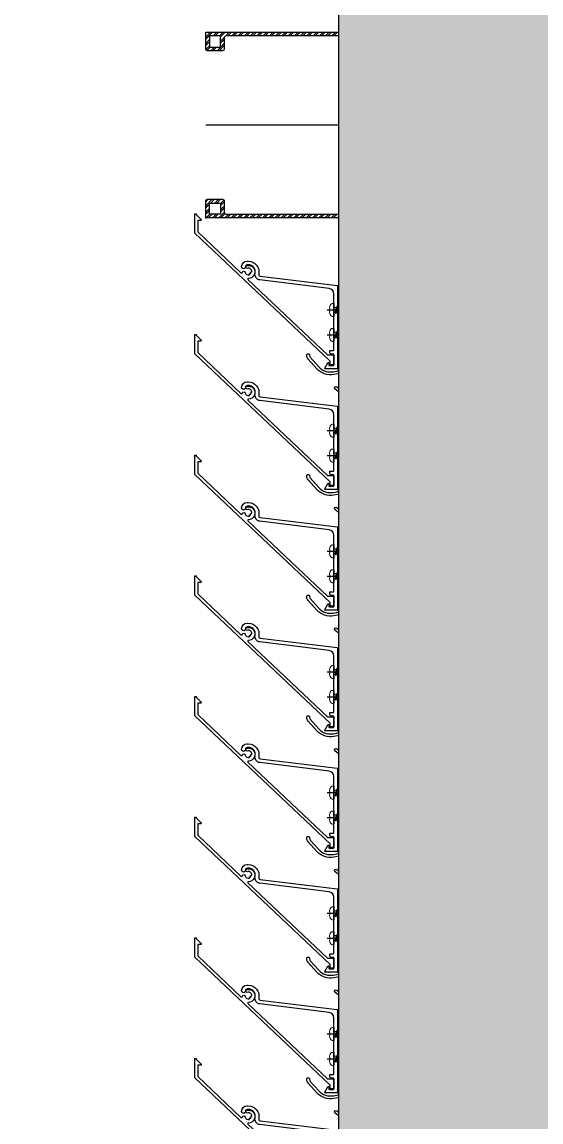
# Model space of a CAD drawing. Header units: millimetres. Extents: x 652937 to 1670132, y 1473552 to 2851037.
# Drawn here: x 708240 to 708520, y 1492962 to 1493554 of the extents above; entities that cross this region are included whole.
import ezdxf

# ---------------------------------------------------------------- set-up
doc = ezdxf.new("R2010")
doc.units = ezdxf.units.MM
doc.linetypes.add('CENTER', pattern=[50.8, 31.75, -6.35, 6.35, -6.35])
doc.linetypes.add('HIDDEN', pattern=[0.375, 0.25, -0.125])
for name, color, linetype, plot in [('000 - STRUCTURE_STEEL_ACCESORIES_DEF_SUB', 250, 'Continuous', False), ('010 - ASPG_EXTR_DEF_SUB', 250, 'Continuous', False), ('010 - ASPG_FRAMING_DEF_SUB', 250, 'Continuous', False)]:
    doc.layers.add(name, color=color, linetype=linetype, plot=plot)
for name, color, linetype in [('000 - STRUCTURE_STEEL_ACCESORIES_SUB_COLOR_3', 251, 'Continuous'), ('010 - ASPG_ACCESSORIES_HATCH_', 251, 'Continuous'), ('010 - ASPG_ACCESSORIES_MAIN_COLOR_1', 1, 'Continuous'), ('010 - ASPG_ACCESSORIES_SUB_COLOR_1', 1, 'Continuous'), ('010 - ASPG_EXTR_MAIN_COLOR_2', 2, 'Continuous'), ('010 - ASPG_FASTERN_HIDDEN_', 251, 'Continuous'), ('010 - ASPG_FASTERN_MAIN_COLOR_1', 1, 'Continuous'), ('010 - ASPG_FASTERN_SUB_COLOR_2', 251, 'Continuous'), ('010 - ASPG_FLASHING_HATCH_', 251, 'Continuous'), ('010 - ASPG_FLASHING_MAIN_COLOR_4', 4, 'Continuous'), ('010 - ASPG_FLASING_WIPEOUT_', 250, 'Continuous'), ('010 - ASPG_FRAMING_CUT_COLOR_4', 4, 'Continuous'), ('010 - ASPG_FRAMING_HATCH_', 251, 'Continuous'), ('010 - ASPG_FRAMING_MAIN_COLOR_2', 2, 'Continuous'), ('010 - ASPG_FRAMING_SUB_COLOR_2', 1, 'Continuous'), ('010 - ASPG_FRAMING_WIPEOUT_', 250, 'Continuous'), ('BOLT & SCREW', 251, 'Continuous'), ('Center Line', 1, 'CENTER'), ('tube-stopper', 2, 'Continuous')]:
    doc.layers.add(name, color=color, linetype=linetype)
for name, color, linetype, lineweight in [('12-GRID', 1, 'CENTER', 13), ('A-230-M_FLOOR', 2, 'Continuous', 25), ('SCREW', 8, 'Continuous', 5)]:
    doc.layers.add(name, color=color, linetype=linetype, lineweight=lineweight)

# ---------------------------------------------------------------- blocks, each defined once
blk = doc.blocks.new('opening')
at = {"layer": 'A-230-M_FLOOR', "color": 15, "linetype": 'HIDDEN', "ltscale": 30}
blk.add_lwpolyline([(6.95978, 13.73489), (23.21289, 1.69726)], dxfattribs=at)
blk = doc.blocks.new('W-1-PP18-ST_ENT3_REV02_20260413-050421_PP18_ENT3_MAIN_PLAN')
at = {"color": 4, "xscale": 1000, "yscale": 1000, "zscale": 1000, "rotation": 90.00830806532032}
blk.add_blockref('opening', (9903.25, -22408.6), dxfattribs=at)
blk = doc.blocks.new('*U9351')
at = {"layer": '12-GRID', "color": 8, "linetype": 'CENTER'}
for p, q in [((0, -6.2), (0, 2.2)), ((-4.2, -2), (4.2, -2))]:
    blk.add_line(p, q, dxfattribs=at)
at = {"layer": 'BOLT & SCREW'}
for p, q in [((-0.55, -1.77), (-1.77, -1.56)), ((-0.55, -2.23), (-1.77, -2.44)), ((-0.46, -1.77), (-0.88, -1.56)), ((-0.46, -2.23), (-0.88, -2.44)), ((-0.23, -1.45), (-0.44, -0.23)), ((-0.23, -1.54), (-0.44, -1.12)), ((-0.23, -2.46), (-0.44, -2.88)), ((-0.23, -2.55), (-0.44, -3.77)), ((0.23, -1.45), (0.44, -0.23)), ((0.23, -1.54), (0.44, -1.12)), ((0.44, -2.88), (0.23, -2.46)), ((0.23, -2.55), (0.44, -3.77)), ((0.46, -1.77), (0.88, -1.56)), ((0.46, -2.23), (0.88, -2.44)), ((0.55, -1.77), (1.77, -1.56)), ((0.55, -2.23), (1.77, -2.44))]:
    blk.add_line(p, q, dxfattribs=at)
for points in [[(-1.77, -1.56), (-0.88, -1.56, 0.414214), (-0.44, -1.12), (-0.44, -0.23), (0.44, -0.23), (0.44, -1.12, 0.414214), (0.88, -1.56), (1.77, -1.56), (1.77, -2.44), (0.88, -2.44, 0.414214), (0.44, -2.88), (0.44, -3.77), (-0.44, -3.77), (-0.44, -2.88, 0.414214), (-0.88, -2.44), (-1.77, -2.44)], [(0.23, -2.46, -0.414214), (0.46, -2.23), (0.55, -2.23), (0.55, -1.77), (0.46, -1.77, -0.414214), (0.23, -1.54), (0.23, -1.45), (-0.23, -1.45), (-0.23, -1.54, -0.414214), (-0.46, -1.77), (-0.55, -1.77), (-0.55, -2.23), (-0.46, -2.23, -0.414214), (-0.23, -2.46), (-0.23, -2.55), (0.23, -2.55)]]:
    blk.add_lwpolyline(points, format="xyb", close=True, dxfattribs=at)
blk.add_circle((0, -2), 3.5, dxfattribs=at)
blk = doc.blocks.new('000_ASPG_TYP_FILES_20260218-010703_FRAME_EXTR_')
at = {"layer": '010 - ASPG_FRAMING_HATCH_'}
h = blk.add_hatch(dxfattribs=at)
h.set_pattern_fill('ANSI32', color=256, scale=0.1, angle=180)
edge = h.paths.add_edge_path()
edge.add_line((2, 16), (2, 2))
edge.add_line((2, 2), (39.7, 2))
edge.add_arc((39.7, 1.7), 0.3, 0, 90, ccw=False)
edge.add_line((40, 1.7), (40, 0.3))
edge.add_arc((39.7, 0.3), 0.3, -90, 0, ccw=False)
edge.add_line((39.7, 0), (0.3, 0))
edge.add_arc((0.3, 0.3), 0.3, 180, 270, ccw=False)
edge.add_line((0, 0.3), (0, 17.7))
edge.add_arc((0.3, 17.7), 0.3, 90, 180, ccw=False)
edge.add_line((0.3, 18), (22.56, 18))
edge.add_arc((22.56, 18.5), 0.5, 270, 380.20955)
edge.add_arc((26.17, 19.83), 3.35, 182.06379, 200.20955, ccw=False)
edge.add_arc((23.58, 19.74), 0.76, 2.06379, 182.06379, ccw=False)
edge.add_arc((26.17, 19.83), 1.83, 182.06379, 447.93621)
edge.add_arc((26.26, 22.42), 0.76, 87.93621, 267.93621, ccw=False)
edge.add_arc((26.17, 19.83), 3.35, 69.79045, 87.93621, ccw=False)
edge.add_arc((27.5, 23.44), 0.5, 249.79045, 360)
edge.add_line((28, 23.44), (28, 26.68))
edge.add_line((28, 26.68), (28.5, 27.18))
edge.add_line((28.5, 27.18), (28, 27.68))
edge.add_line((28, 27.68), (28, 38.62))
edge.add_line((28, 38.62), (28.5, 39.12))
edge.add_line((28.5, 39.12), (28, 39.62))
edge.add_line((28, 39.62), (28, 42.86))
edge.add_arc((27.5, 42.86), 0.5, 0, 110.20955)
edge.add_arc((26.17, 46.47), 3.35, 272.06379, 290.20955, ccw=False)
edge.add_arc((26.26, 43.88), 0.76, 92.06379, 272.06379, ccw=False)
edge.add_arc((26.17, 46.47), 1.83, 272.06379, 537.93621)
edge.add_arc((23.58, 46.56), 0.76, 177.93621, 357.93621, ccw=False)
edge.add_arc((26.17, 46.47), 3.35, 159.79045, 177.93621, ccw=False)
edge.add_arc((22.56, 47.8), 0.5, 339.79045, 450)
edge.add_line((22.56, 48.3), (0.3, 48.3))
edge.add_arc((0.3, 48.6), 0.3, 180, 270, ccw=False)
edge.add_line((0, 48.6), (0, 60))
edge.add_arc((0.3, 60), 0.3, 90, 180, ccw=False)
edge.add_line((0.3, 60.3), (5, 60.3))
edge.add_line((5, 60.3), (5, 65))
edge.add_arc((5.3, 65), 0.3, 90, 180, ccw=False)
edge.add_line((5.3, 65.3), (30, 65.3))
edge.add_line((30, 65.3), (30, 63.6))
edge.add_arc((29.7, 63.6), 0.3, -90, 0, ccw=False)
edge.add_line((29.7, 63.3), (7.3, 63.3))
edge.add_arc((7.3, 63), 0.3, 90, 180)
edge.add_line((7, 63), (7, 58.3))
edge.add_line((7, 58.3), (2.3, 58.3))
edge.add_arc((2.3, 58), 0.3, 90, 180)
edge.add_line((2, 58), (2, 50.6))
edge.add_arc((2.3, 50.6), 0.3, 180, 270)
edge.add_line((2.3, 50.3), (29.7, 50.3))
edge.add_arc((29.7, 50), 0.3, 0, 90, ccw=False)
edge.add_line((30, 50), (30, 26.68))
edge.add_line((30, 26.68), (30, 16.3))
edge.add_arc((29.7, 16.3), 0.3, -90, 0, ccw=False)
edge.add_line((29.7, 16), (2, 16))
at = {"layer": '010 - ASPG_FRAMING_CUT_COLOR_4'}
blk.add_lwpolyline([(2, 16), (2, 2), (39.7, 2, -0.414214), (40, 1.7), (40, 0.3, -0.414214), (39.7, 0), (0.3, 0, -0.414214), (0, 0.3), (0, 17.7, -0.414214), (0.3, 18), (22.56, 18, 0.52173), (23.03, 18.67, -0.079342), (22.82, 19.71, -1), (24.34, 19.76, 2.296346), (26.24, 21.66, -1), (26.29, 23.18, -0.079342), (27.33, 22.97, 0.52173), (28, 23.44), (28, 26.68), (28.5, 27.18), (28, 27.68), (28, 38.62), (28.5, 39.12), (28, 39.62), (28, 42.86, 0.52173), (27.33, 43.33, -0.079342), (26.29, 43.12, -1), (26.24, 44.64, 2.296346), (24.34, 46.54, -1), (22.82, 46.59, -0.079342), (23.03, 47.63, 0.52173), (22.56, 48.3), (0.3, 48.3, -0.414214), (0, 48.6), (0, 60, -0.414214), (0.3, 60.3), (5, 60.3), (5, 65, -0.414214), (5.3, 65.3), (30, 65.3), (30, 63.6, -0.414214), (29.7, 63.3), (7.3, 63.3, 0.414214), (7, 63), (7, 58.3), (2.3, 58.3, 0.414214), (2, 58), (2, 50.6, 0.414214), (2.3, 50.3), (29.7, 50.3, -0.414214), (30, 50), (30, 26.68), (30, 16.3, -0.414214), (29.7, 16)], format="xyb", close=True, dxfattribs=at)
for p in [(26.17, 48.47), (26.17, 21.83)]:
    blk.add_blockref('*U9351', p)
blk = doc.blocks.new('000_ASPG_TYP_FILES_FRAMING_EXTR_BREAKLINE_TYPE_2')
at = {"layer": '010 - ASPG_FRAMING_HATCH_', "transparency": 33554585}
h = blk.add_hatch(dxfattribs=at)
h.set_pattern_fill('ANSI32', color=256, scale=0.25)
h.paths.add_polyline_path([(131, 91, 0.414214), (132, 90), (140, 90, 0.414214), (141, 91), (141, 100), (2, 100), (2, 125), (0, 125), (0, 99, 0.414214), (1, 98), (63, 98, -0.414214), (64, 97), (64, 3, -0.414214), (63, 2), (0, 2), (0, 0), (141, 0), (141, 9, 0.414214), (140, 10), (132, 10, 0.414214), (131, 9), (131, 3, -0.414214), (130, 2), (67, 2, -0.414214), (66, 3), (66, 97, -0.414214), (67, 98), (130, 98, -0.414214), (131, 97)])
h.paths.add_polyline_path([(133, 92), (133, 98), (139, 98), (139, 92)], flags=16)
h.paths.add_polyline_path([(133, 8), (139, 8), (139, 2), (133, 2)], flags=16)
at = {"layer": '010 - ASPG_FRAMING_HATCH_'}
h = blk.add_hatch(dxfattribs=at)
h.set_pattern_fill('ANSI37', color=256, scale=0.595498, angle=-90)
h.set_pattern_definition([(315, (1257419.4929, -519971.6224), (1.3369313545, 1.3369313545), []), (45, (1257419.4929, -519971.6224), (-1.3369313545, 1.3369313545), [])])
edge = h.paths.add_edge_path()
edge.add_ellipse((57.77, 105), major_axis=(0, -5), ratio=0.644482, start_angle=0, end_angle=180)
edge.add_line((57.77, 110), (62, 110))
edge.add_arc((62, 110.3), 0.3, -90, 0)
edge.add_line((62.3, 110.3), (62.3, 111))
edge.add_line((62.3, 111), (61.8, 111.5))
edge.add_line((61.8, 111.5), (62.3, 112))
edge.add_line((62.3, 112), (61.8, 112.5))
edge.add_line((61.8, 112.5), (62.3, 113))
edge.add_line((62.3, 113), (61.8, 113.5))
edge.add_line((61.8, 113.5), (62.3, 114))
edge.add_line((62.3, 114), (62.3, 115))
edge.add_line((62.3, 115), (63.3, 115))
edge.add_line((63.3, 115), (63.8, 115.5))
edge.add_line((63.8, 115.5), (64.3, 115))
edge.add_line((64.3, 115), (64.8, 115.5))
edge.add_line((64.8, 115.5), (65.3, 115))
edge.add_line((65.3, 115), (65.8, 115.5))
edge.add_line((65.8, 115.5), (66.3, 115))
edge.add_line((66.3, 115), (67, 115))
edge.add_arc((67, 115.3), 0.3, -90, 0)
edge.add_line((67.3, 115.3), (67.3, 110))
edge.add_arc((77.2, 105), 11.09, 153.20373, 206.79627)
edge.add_line((67.3, 100), (57.77, 100))
h = blk.add_hatch(dxfattribs=at)
h.set_pattern_fill('ANSI37', color=256, scale=0.595498, angle=-90)
h.set_pattern_definition([(315, (1257419.1929, -519973.9224), (1.3369313545, 1.3369313545), []), (45, (1257419.1929, -519973.9224), (-1.3369313545, 1.3369313545), [])])
edge = h.paths.add_edge_path()
edge.add_ellipse((11.53, 105), major_axis=(0, -5), ratio=0.644482, start_angle=180, end_angle=360, ccw=False)
edge.add_line((11.53, 110), (2, 110))
edge.add_arc((-7.9, 105), 11.09, -26.79627, 26.79627, ccw=False)
edge.add_line((2, 100), (11.53, 100))
h = blk.add_hatch(dxfattribs=at)
h.set_pattern_fill('HONEY', color=256, scale=0.238199, angle=-90)
h.set_pattern_definition([(270, (1257419.4425, -519993.9224), (0.65495992507, -1.1344238721), [0.7562825814, -1.5125651628]), (30, (1257419.4425, -519993.9224), (0.65495992936, 1.1344238696), [0.7562825814, -1.5125651628]), (330, (1257419.4425, -519993.9224), (1.30991985442, -2.48e-09), [-1.5125651628, 0.7562825814])])
edge = h.paths.add_edge_path()
edge.add_ellipse((11.78, 105), major_axis=(0, -5), ratio=0.644482, start_angle=0, end_angle=360, ccw=False)
h = blk.add_hatch(dxfattribs=at)
h.set_pattern_fill('HONEY', color=256, scale=0.238199, angle=-90)
h.set_pattern_definition([(270, (1257419.24324, -519991.6224), (0.65495992507, -1.1344238721), [0.7562825814, -1.5125651628]), (30, (1257419.24324, -519991.6224), (0.65495992936, 1.1344238696), [0.7562825814, -1.5125651628]), (330, (1257419.24324, -519991.6224), (1.30991985442, -2.48e-09), [-1.5125651628, 0.7562825814])])
edge = h.paths.add_edge_path()
edge.add_ellipse((57.52, 105), major_axis=(0, -5), ratio=0.644482, start_angle=0, end_angle=360)
blk.add_point((141, 100))
at = {"layer": '010 - ASPG_FRAMING_CUT_COLOR_4'}
blk.add_lwpolyline([(0, 0), (0, 2), (63, 2, 0.414214), (64, 3), (64, 97, 0.414214), (63, 98), (1, 98, -0.414214), (0, 99), (0, 125), (2, 125), (2, 100), (141, 100), (141, 91, -0.414214), (140, 90), (132, 90, -0.414214), (131, 91), (131, 97, 0.414214), (130, 98), (67, 98, 0.414214), (66, 97), (66, 3, 0.414214), (67, 2), (130, 2, 0.414214), (131, 3), (131, 9, -0.414214), (132, 10), (140, 10, -0.414214), (141, 9), (141, 0)], format="xyb", close=True, dxfattribs=at)
for points in [[(139, 98), (139, 92), (133, 92), (133, 98)], [(139, 2), (139, 8), (133, 8), (133, 2)]]:
    blk.add_lwpolyline(points, close=True, dxfattribs=at)
at = {"layer": '010 - ASPG_FRAMING_DEF_SUB', "transparency": 33554457}
blk.add_line((0, 50), (141, 50), dxfattribs=at)
for points in [[(54.3, 100), (67.3, 100), (67.3, 115.5), (54.3, 115.5)], [(2, 100), (15, 100), (15, 110), (2, 110)]]:
    blk.add_lwpolyline(points, close=True, dxfattribs=at)
at = {"layer": '010 - ASPG_FRAMING_SUB_COLOR_2'}
for points in [[(57.52, 100), (67.3, 100, -0.238199), (67.3, 110), (67.3, 115.3, -0.414214), (67, 115), (66.3, 115), (65.8, 115.5), (65.3, 115), (64.8, 115.5), (64.3, 115), (63.8, 115.5), (63.3, 115), (62.3, 115), (62.3, 114), (61.8, 113.5), (62.3, 113), (61.8, 112.5), (62.3, 112), (61.8, 111.5), (62.3, 111), (62.3, 110.3, -0.414214), (62, 110), (57.52, 110)], [(11.78, 100), (2, 100, 0.238199), (2, 110), (11.78, 110)]]:
    blk.add_lwpolyline(points, format="xyb", dxfattribs=at)
at = {"layer": '010 - ASPG_FRAMING_SUB_COLOR_2', "extrusion": (0, 0, -1)}
blk.add_ellipse((11.78, 105), major_axis=(0, -5), ratio=0.644482, dxfattribs=at)
at = {"layer": '010 - ASPG_FRAMING_SUB_COLOR_2'}
blk.add_ellipse((57.52, 105), major_axis=(0, -5), ratio=0.644482, dxfattribs=at)
blk = doc.blocks.new('PZG35-9D5')
at = {"layer": 'Center Line'}
blk.add_line((0, 3.73), (0, -10.53), dxfattribs=at)
at = {"layer": 'SCREW', "color": 8}
for p, q in [((-1.4, 0), (-1.4, -1.09)), ((1.4, 0), (1.4, -0.59)), ((-1.85, -1.4), (1.85, -0.9)), ((-1.85, -1.4), (-1.4, -1.09)), ((-1.85, -1.4), (-1.4, -1.71)), ((-1.85, -2.7), (1.85, -2.2)), ((-1.85, -2.7), (-1.4, -2.39)), ((-1.85, -2.7), (-1.4, -3.01)), ((-1.85, -4), (-1.4, -3.69)), ((-1.85, -4), (-0.99, -3.88)), ((-1.85, -4), (-1.4, -4.31)), ((-1.4, -1.09), (1.4, -0.59)), ((-1.4, -1.71), (1.4, -1.21)), ((-1.4, -1.71), (-1.4, -2.39)), ((-1.4, -2.39), (1.4, -1.89)), ((-1.4, -3.01), (1.4, -2.51)), ((-1.4, -3.01), (-1.4, -3.69)), ((-1.4, -3.69), (-0.84, -3.59)), ((-1.4, -4.31), (-1.18, -4.27)), ((-1.4, -4.31), (-1.4, -8.1)), ((0.56, -3.34), (1.4, -3.19)), ((0.71, -3.65), (1.85, -3.5)), ((0.71, -3.93), (1.4, -3.81)), ((0.71, -4.61), (1.4, -4.49)), ((0.71, -4.95), (1.85, -4.8)), ((0.71, -5.23), (1.4, -5.11)), ((1.85, -0.9), (1.4, -0.59)), ((1.85, -0.9), (1.4, -1.21)), ((1.4, -1.21), (1.4, -1.89)), ((1.85, -2.2), (1.4, -1.89)), ((1.85, -2.2), (1.4, -2.51)), ((1.4, -2.51), (1.4, -3.19)), ((1.85, -3.5), (1.4, -3.19)), ((1.85, -3.5), (1.4, -3.81)), ((1.4, -3.81), (1.4, -4.49)), ((1.85, -4.8), (1.4, -4.49)), ((1.85, -4.8), (1.4, -5.11)), ((1.4, -5.11), (1.4, -8.1)), ((0, -9.5), (-1.4, -8.1)), ((0, -9.5), (1.4, -8.1))]:
    blk.add_line(p, q, dxfattribs=at)
blk.add_lwpolyline([(0, -9.5), (0.71, -5.23), (0.71, -3.6, 0.417657), (0.41, -3.3, 0.108102), (-0.84, -3.59), (-1.4, -4.7)], format="xyb", dxfattribs=at)
blk = doc.blocks.new('*U9352')
at = {"layer": 'SCREW', "color": 6}
blk.add_lwpolyline([(3.03, 1.78, 0.09906), (0.8, 2.55), (0.8, 2.27), (-0.8, 2.27), (-0.8, 2.55, 0.09906), (-3.03, 1.78, 0.266588), (-3.5, 0.96), (-3.5, 0.2, 0.414214), (-3.3, 0), (3.3, 0, 0.414214), (3.5, 0.2), (3.5, 0.96, 0.266588)], format="xyb", close=True, dxfattribs=at)
at = {"layer": 'SCREW'}
blk.add_blockref('PZG35-9D5', (0, 0), dxfattribs=at)
blk = doc.blocks.new('*U9355')
blk.add_point((0, 0))
at = {"layer": '010 - ASPG_ACCESSORIES_MAIN_COLOR_1'}
blk.add_lwpolyline([(-39.7, -0.6, 0.414214), (-40, -0.9), (-40, -7.37, 0.57735), (-39.65, -7.57), (-36.64, -5.83, 0.767327), (-36.79, -5.3), (-37.9, -5.3, -0.414214), (-38.2, -5), (-38.2, -2.8, -0.414214), (-38, -2.6), (-32.18, -2.6, -0.388879), (-31.98, -2.78), (-31.85, -4.34, 0.388879), (-31.35, -4.8), (-30.3, -4.8, 0.414214), (-30, -4.5), (-30, -2.9, -0.414214), (-29.7, -2.6), (0.41, -2.6, -0.378969), (3.39, -5.24), (7.95, -42.52, 0.446593), (11.62, -45.08, -0.489802), (16.08, -48.68), (16.06, -49.36, -0.18248), (15.8, -50.02, -0.267949), (15.33, -50.17, 1.122115), (15.1, -52.34, 0.405004), (18.06, -49.4), (18.08, -48.72, 0.489805), (11.16, -43.13, -0.446597), (9.94, -42.28), (4.87, -0.85, 0.364176), (4.57, -0.6)], format="xyb", close=True, dxfattribs=at)
at = {"layer": '010 - ASPG_EXTR_DEF_SUB'}
for p in [(-40, -0.5), (43.44, -76.9), (43.44, -77.5)]:
    blk.add_point(p, dxfattribs=at)
at = {"layer": '010 - ASPG_EXTR_MAIN_COLOR_2'}
blk.add_lwpolyline([(11.37, -48.15), (11.47, -47.44), (12.18, -47.56), (12.29, -46.79, -0.535538), (14.19, -49.17, 0.991572), (15.66, -49.58, 1.157025), (8.79, -48.77, -0.688558), (8.27, -48.99), (-17.14, -22.17), (-32.34, -6.13), (-32.34, -2.9, 0.414312), (-32.64, -2.6), (-37.54, -2.6, 0.414116), (-37.84, -2.9), (-37.84, -4.3, 0.414214), (-37.54, -4.6), (-35.99, -4.6, -0.205895), (-35.77, -4.69), (33.23, -77.5), (43.14, -77.5, 0.668179), (43.36, -76.99), (40.52, -74.15, 0.668179), (40.01, -74.36), (40.01, -76), (33.87, -76), (11.86, -52.78, -0.558354), (12.08, -51.95, 0.766275), (12.04, -50.39, -0.438583), (10.71, -48.05)], format="xyb", close=True, dxfattribs=at)
at = {"layer": 'SCREW', "rotation": 180}
for p in [(-21.65, -2.5), (-8.24, -2.5)]:
    blk.add_blockref('*U9352', p, dxfattribs=at)
blk = doc.blocks.new('*U8772')
blk.add_wipeout([(1234, 4), (60, 4), (60, 69.3), (1234, 69.3)]).dxf.layer = '010 - ASPG_FRAMING_WIPEOUT_'
at = {"layer": '010 - ASPG_FRAMING_MAIN_COLOR_2'}
blk.add_lwpolyline([(1204, 69.3), (90, 69.3), (90, 6), (1204, 6)], close=True, dxfattribs=at)
at = {"layer": '010 - ASPG_FRAMING_SUB_COLOR_2'}
for points in [[(1234, 4), (60, 4), (60, 69.3), (1234, 69.3)], [(60, 2), (60, 4), (1234, 4), (1234, 2)]]:
    blk.add_lwpolyline(points, close=True, dxfattribs=at)
at = {"color": 1, "xscale": -1, "rotation": 180}
for p in [(747.61, 69.3), (812.61, 69.3), (877.61, 69.3), (942.61, 69.3), (1007.61, 69.3), (1072.61, 69.3), (1137.61, 69.3), (1202.61, 69.3)]:
    blk.add_blockref('*U9355', p, dxfattribs=at)
at = {"rotation": 89.99999999999999}
blk.add_blockref('000_ASPG_TYP_FILES_FRAMING_EXTR_BREAKLINE_TYPE_2', (1344, 0), dxfattribs=at)
at = {"xscale": -1}
blk.add_blockref('000_ASPG_TYP_FILES_20260218-010703_FRAME_EXTR_', (1234, 4), dxfattribs=at)
blk = doc.blocks.new('*U8773')
at = {"layer": '010 - ASPG_EXTR_DEF_SUB', "color": 152, "true_color": 0x2776bb}
for p in [(650, 0), (715, 0), (780, 0), (845, 0), (910, 0), (975, 0), (1040, 0)]:
    blk.add_point(p, dxfattribs=at)
at = {"layer": '010 - ASPG_EXTR_MAIN_COLOR_2', "color": 2}
for points in [[(633.96, 67.21, -0.098851), (634.82, 66.03, -0.205828), (634.79, 61.2, -0.115116), (631.37, 57.18, 0.822373)], [(632.46, 56.1, 0.109185), (636.15, 60.56, 0.208323), (636.19, 66.64, 0.100528), (634.97, 68.32, 0.145116), (631.29, 70.07)]]:
    blk.add_lwpolyline(points, format="xyb", dxfattribs=at)
for points in [[(680.76, 70.07, 0.433659), (680.46, 69.75), (680.84, 63.96, 0.082069), (680.86, 63.87, 0.720654), (682.33, 63.97, 0.079224), (682.34, 64.07), (682.07, 68.14, -0.433659), (682.47, 68.57), (690.86, 68.57, -0.607385), (691.35, 67.62, -0.045829), (672.78, 45.76, -0.560492), (672.29, 45.89, 0.31786), (669.21, 48.24, 0.953288), (669.08, 46.72, -2.423004), (667.26, 44.89, 0.952315), (665.74, 44.76, 0.300821), (667.89, 41.76, -0.560492), (667.98, 41.25, -0.019425), (658.62, 33.46, -0.552501), (658.15, 33.64, 0.344461), (654.99, 36.3, 0.952015), (654.86, 34.78, -2.423186), (653.04, 32.95, 0.952015), (651.52, 32.82, 0.2854), (653.49, 29.89, -0.553378), (653.56, 29.38, 0.030674), (638.46, 15.06, 0.4171), (639.11, 5.27, 0.935553), (640.1, 6.41, -0.43441), (639.8, 14.29, -0.014998), (646.92, 21.45, -0.738349), (649.92, 19.76, 0.004917), (646.81, 4.8, 0.263611), (649.88, -4.46), (655, -9.08, 0.125884), (656.27, -9.75, 0.044275), (657.09, -9.87, 1.107655), (657.13, -8.33, -0.215596), (656.02, -7.99), (650.89, -3.35, -0.263611), (648.28, 4.51, -0.004855), (651.34, 19.26, 0.23396), (650.82, 21.95, -0.24081), (650.71, 24.9, -0.104157), (650.78, 25), (652.99, 26.93, -0.229021), (655.7, 26.89, -0.381721), (660.27, 9.07, 0.977382), (661.62, 8.41, 0.361105), (657.41, 27.5, -0.496126), (657.44, 30.69, 0.003188), (659.06, 31.9, -0.002827), (660.56, 33.07, 0.077048), (693.74, 68.44, -0.247674), (693.99, 68.57), (695.98, 68.57, -0.044131), (696.47, 68.5, -0.125846), (698.96, 67.21, -0.098851), (699.82, 66.03, -0.205828), (699.79, 61.2, -0.115116), (696.37, 57.18, 0.822373), (697.46, 56.1, 0.109185), (701.15, 60.56, 0.208323), (701.19, 66.64, 0.100528), (699.97, 68.32, 0.145116), (696.29, 70.07)], [(745.76, 70.07, 0.433659), (745.46, 69.75), (745.84, 63.96, 0.082069), (745.86, 63.87, 0.720654), (747.33, 63.97, 0.079224), (747.34, 64.07), (747.07, 68.14, -0.433659), (747.47, 68.57), (755.86, 68.57, -0.607385), (756.35, 67.62, -0.045829), (737.78, 45.76, -0.560492), (737.29, 45.89, 0.31786), (734.21, 48.24, 0.953288), (734.08, 46.72, -2.423004), (732.26, 44.89, 0.952315), (730.74, 44.76, 0.300821), (732.89, 41.76, -0.560492), (732.98, 41.25, -0.019425), (723.62, 33.46, -0.552501), (723.15, 33.64, 0.344461), (719.99, 36.3, 0.952015), (719.86, 34.78, -2.423186), (718.04, 32.95, 0.952015), (716.52, 32.82, 0.2854), (718.49, 29.89, -0.553378), (718.56, 29.38, 0.030674), (703.46, 15.06, 0.4171), (704.11, 5.27, 0.935553), (705.1, 6.41, -0.43441), (704.8, 14.29, -0.014998), (711.92, 21.45, -0.738349), (714.92, 19.76, 0.004917), (711.81, 4.8, 0.263611), (714.88, -4.46), (720, -9.08, 0.125884), (721.27, -9.75, 0.044275), (722.09, -9.87, 1.107655), (722.13, -8.33, -0.215596), (721.02, -7.99), (715.89, -3.35, -0.263611), (713.28, 4.51, -0.004855), (716.34, 19.26, 0.23396), (715.82, 21.95, -0.24081), (715.71, 24.9, -0.104157), (715.78, 25), (717.99, 26.93, -0.229021), (720.7, 26.89, -0.381721), (725.27, 9.07, 0.977382), (726.62, 8.41, 0.361105), (722.41, 27.5, -0.496126), (722.44, 30.69, 0.003188), (724.06, 31.9, -0.002827), (725.56, 33.07, 0.077048), (758.74, 68.44, -0.247674), (758.99, 68.57), (760.98, 68.57, -0.044131), (761.47, 68.5, -0.125846), (763.96, 67.21, -0.098851), (764.82, 66.03, -0.205828), (764.79, 61.2, -0.115116), (761.37, 57.18, 0.822373), (762.46, 56.1, 0.109185), (766.15, 60.56, 0.208323), (766.19, 66.64, 0.100528), (764.97, 68.32, 0.145116), (761.29, 70.07)], [(810.76, 70.07, 0.433659), (810.46, 69.75), (810.84, 63.96, 0.082069), (810.86, 63.87, 0.720654), (812.33, 63.97, 0.079224), (812.34, 64.07), (812.07, 68.14, -0.433659), (812.47, 68.57), (820.86, 68.57, -0.607385), (821.35, 67.62, -0.045829), (802.78, 45.76, -0.560492), (802.29, 45.89, 0.31786), (799.21, 48.24, 0.953288), (799.08, 46.72, -2.423004), (797.26, 44.89, 0.952315), (795.74, 44.76, 0.300821), (797.89, 41.76, -0.560492), (797.98, 41.25, -0.019425), (788.62, 33.46, -0.552501), (788.15, 33.64, 0.344461), (784.99, 36.3, 0.952015), (784.86, 34.78, -2.423186), (783.04, 32.95, 0.952015), (781.52, 32.82, 0.2854), (783.49, 29.89, -0.553378), (783.56, 29.38, 0.030674), (768.46, 15.06, 0.4171), (769.11, 5.27, 0.935553), (770.1, 6.41, -0.43441), (769.8, 14.29, -0.014998), (776.92, 21.45, -0.738349), (779.92, 19.76, 0.004917), (776.81, 4.8, 0.263611), (779.88, -4.46), (785, -9.08, 0.125884), (786.27, -9.75, 0.044275), (787.09, -9.87, 1.107655), (787.13, -8.33, -0.215596), (786.02, -7.99), (780.89, -3.35, -0.263611), (778.28, 4.51, -0.004855), (781.34, 19.26, 0.23396), (780.82, 21.95, -0.24081), (780.71, 24.9, -0.104157), (780.78, 25), (782.99, 26.93, -0.229021), (785.7, 26.89, -0.381721), (790.27, 9.07, 0.977382), (791.62, 8.41, 0.361105), (787.41, 27.5, -0.496126), (787.44, 30.69, 0.003188), (789.06, 31.9, -0.002827), (790.56, 33.07, 0.077048), (823.74, 68.44, -0.247674), (823.99, 68.57), (825.98, 68.57, -0.044131), (826.47, 68.5, -0.125846), (828.96, 67.21, -0.098851), (829.82, 66.03, -0.205828), (829.79, 61.2, -0.115116), (826.37, 57.18, 0.822373), (827.46, 56.1, 0.109185), (831.15, 60.56, 0.208323), (831.19, 66.64, 0.100528), (829.97, 68.32, 0.145116), (826.29, 70.07)], [(875.76, 70.07, 0.433659), (875.46, 69.75), (875.84, 63.96, 0.082069), (875.86, 63.87, 0.720654), (877.33, 63.97, 0.079224), (877.34, 64.07), (877.07, 68.14, -0.433659), (877.47, 68.57), (885.86, 68.57, -0.607385), (886.35, 67.62, -0.045829), (867.78, 45.76, -0.560492), (867.29, 45.89, 0.31786), (864.21, 48.24, 0.953288), (864.08, 46.72, -2.423004), (862.26, 44.89, 0.952315), (860.74, 44.76, 0.300821), (862.89, 41.76, -0.560492), (862.98, 41.25, -0.019425), (853.62, 33.46, -0.552501), (853.15, 33.64, 0.344461), (849.99, 36.3, 0.952015), (849.86, 34.78, -2.423186), (848.04, 32.95, 0.952015), (846.52, 32.82, 0.2854), (848.49, 29.89, -0.553378), (848.56, 29.38, 0.030674), (833.46, 15.06, 0.4171), (834.11, 5.27, 0.935553), (835.1, 6.41, -0.43441), (834.8, 14.29, -0.014998), (841.92, 21.45, -0.738349), (844.92, 19.76, 0.004917), (841.81, 4.8, 0.263611), (844.88, -4.46), (850, -9.08, 0.125884), (851.27, -9.75, 0.044275), (852.09, -9.87, 1.107655), (852.13, -8.33, -0.215596), (851.02, -7.99), (845.89, -3.35, -0.263611), (843.28, 4.51, -0.004855), (846.34, 19.26, 0.23396), (845.82, 21.95, -0.24081), (845.71, 24.9, -0.104157), (845.78, 25), (847.99, 26.93, -0.229021), (850.7, 26.89, -0.381721), (855.27, 9.07, 0.977382), (856.62, 8.41, 0.361105), (852.41, 27.5, -0.496126), (852.44, 30.69, 0.003188), (854.06, 31.9, -0.002827), (855.56, 33.07, 0.077048), (888.74, 68.44, -0.247674), (888.99, 68.57), (890.98, 68.57, -0.044131), (891.47, 68.5, -0.125846), (893.96, 67.21, -0.098851), (894.82, 66.03, -0.205828), (894.79, 61.2, -0.115116), (891.37, 57.18, 0.822373), (892.46, 56.1, 0.109185), (896.15, 60.56, 0.208323), (896.19, 66.64, 0.100528), (894.97, 68.32, 0.145116), (891.29, 70.07)], [(940.76, 70.07, 0.433659), (940.46, 69.75), (940.84, 63.96, 0.082069), (940.86, 63.87, 0.720654), (942.33, 63.97, 0.079224), (942.34, 64.07), (942.07, 68.14, -0.433659), (942.47, 68.57), (950.86, 68.57, -0.607385), (951.35, 67.62, -0.045829), (932.78, 45.76, -0.560492), (932.29, 45.89, 0.31786), (929.21, 48.24, 0.953288), (929.08, 46.72, -2.423004), (927.26, 44.89, 0.952315), (925.74, 44.76, 0.300821), (927.89, 41.76, -0.560492), (927.98, 41.25, -0.019425), (918.62, 33.46, -0.552501), (918.15, 33.64, 0.344461), (914.99, 36.3, 0.952015), (914.86, 34.78, -2.423186), (913.04, 32.95, 0.952015), (911.52, 32.82, 0.2854), (913.49, 29.89, -0.553378), (913.56, 29.38, 0.030674), (898.46, 15.06, 0.4171), (899.11, 5.27, 0.935553), (900.1, 6.41, -0.43441), (899.8, 14.29, -0.014998), (906.92, 21.45, -0.738349), (909.92, 19.76, 0.004917), (906.81, 4.8, 0.263611), (909.88, -4.46), (915, -9.08, 0.125884), (916.27, -9.75, 0.044275), (917.09, -9.87, 1.107655), (917.13, -8.33, -0.215596), (916.02, -7.99), (910.89, -3.35, -0.263611), (908.28, 4.51, -0.004855), (911.34, 19.26, 0.23396), (910.82, 21.95, -0.24081), (910.71, 24.9, -0.104157), (910.78, 25), (912.99, 26.93, -0.229021), (915.7, 26.89, -0.381721), (920.27, 9.07, 0.977382), (921.62, 8.41, 0.361105), (917.41, 27.5, -0.496126), (917.44, 30.69, 0.003188), (919.06, 31.9, -0.002827), (920.56, 33.07, 0.077048), (953.74, 68.44, -0.247674), (953.99, 68.57), (955.98, 68.57, -0.044131), (956.47, 68.5, -0.125846), (958.96, 67.21, -0.098851), (959.82, 66.03, -0.205828), (959.79, 61.2, -0.115116), (956.37, 57.18, 0.822373), (957.46, 56.1, 0.109185), (961.15, 60.56, 0.208323), (961.19, 66.64, 0.100528), (959.97, 68.32, 0.145116), (956.29, 70.07)], [(1005.76, 70.07, 0.433659), (1005.46, 69.75), (1005.84, 63.96, 0.082069), (1005.86, 63.87, 0.720654), (1007.33, 63.97, 0.079224), (1007.34, 64.07), (1007.07, 68.14, -0.433659), (1007.47, 68.57), (1015.86, 68.57, -0.607385), (1016.35, 67.62, -0.045829), (997.78, 45.76, -0.560492), (997.29, 45.89, 0.31786), (994.21, 48.24, 0.953288), (994.08, 46.72, -2.423004), (992.26, 44.89, 0.952315), (990.74, 44.76, 0.300821), (992.89, 41.76, -0.560492), (992.98, 41.25, -0.019425), (983.62, 33.46, -0.552501), (983.15, 33.64, 0.344461), (979.99, 36.3, 0.952015), (979.86, 34.78, -2.423186), (978.04, 32.95, 0.952015), (976.52, 32.82, 0.2854), (978.49, 29.89, -0.553378), (978.56, 29.38, 0.030674), (963.46, 15.06, 0.4171), (964.11, 5.27, 0.935553), (965.1, 6.41, -0.43441), (964.8, 14.29, -0.014998), (971.92, 21.45, -0.738349), (974.92, 19.76, 0.004917), (971.81, 4.8, 0.263611), (974.88, -4.46), (980, -9.08, 0.125884), (981.27, -9.75, 0.044275), (982.09, -9.87, 1.107655), (982.13, -8.33, -0.215596), (981.02, -7.99), (975.89, -3.35, -0.263611), (973.28, 4.51, -0.004855), (976.34, 19.26, 0.23396), (975.82, 21.95, -0.24081), (975.71, 24.9, -0.104157), (975.78, 25), (977.99, 26.93, -0.229021), (980.7, 26.89, -0.381721), (985.27, 9.07, 0.977382), (986.62, 8.41, 0.361105), (982.41, 27.5, -0.496126), (982.44, 30.69, 0.003188), (984.06, 31.9, -0.002827), (985.56, 33.07, 0.077048), (1018.74, 68.44, -0.247674), (1018.99, 68.57), (1020.98, 68.57, -0.044131), (1021.47, 68.5, -0.125846), (1023.96, 67.21, -0.098851), (1024.82, 66.03, -0.205828), (1024.79, 61.2, -0.115116), (1021.37, 57.18, 0.822373), (1022.46, 56.1, 0.109185), (1026.15, 60.56, 0.208323), (1026.19, 66.64, 0.100528), (1024.97, 68.32, 0.145116), (1021.29, 70.07)], [(1070.76, 70.07, 0.433659), (1070.46, 69.75), (1070.84, 63.96, 0.082069), (1070.86, 63.87, 0.720654), (1072.33, 63.97, 0.079224), (1072.34, 64.07), (1072.07, 68.14, -0.433659), (1072.47, 68.57), (1080.86, 68.57, -0.607385), (1081.35, 67.62, -0.045829), (1062.78, 45.76, -0.560492), (1062.29, 45.89, 0.31786), (1059.21, 48.24, 0.953288), (1059.08, 46.72, -2.423004), (1057.26, 44.89, 0.952315), (1055.74, 44.76, 0.300821), (1057.89, 41.76, -0.560492), (1057.98, 41.25, -0.019425), (1048.62, 33.46, -0.552501), (1048.15, 33.64, 0.344461), (1044.99, 36.3, 0.952015), (1044.86, 34.78, -2.423186), (1043.04, 32.95, 0.952015), (1041.52, 32.82, 0.2854), (1043.49, 29.89, -0.553378), (1043.56, 29.38, 0.030674), (1028.46, 15.06, 0.4171), (1029.11, 5.27, 0.935553), (1030.1, 6.41, -0.43441), (1029.8, 14.29, -0.014998), (1036.92, 21.45, -0.738349), (1039.92, 19.76, 0.004917), (1036.81, 4.8, 0.263611), (1039.88, -4.46), (1045, -9.08, 0.125884), (1046.27, -9.75, 0.044275), (1047.09, -9.87, 1.107655), (1047.13, -8.33, -0.215596), (1046.02, -7.99), (1040.89, -3.35, -0.263611), (1038.28, 4.51, -0.004855), (1041.34, 19.26, 0.23396), (1040.82, 21.95, -0.24081), (1040.71, 24.9, -0.104157), (1040.78, 25), (1042.99, 26.93, -0.229021), (1045.7, 26.89, -0.381721), (1050.27, 9.07, 0.977382), (1051.62, 8.41, 0.361105), (1047.41, 27.5, -0.496126), (1047.44, 30.69, 0.003188), (1049.06, 31.9, -0.002827), (1050.56, 33.07, 0.077048), (1083.74, 68.44, -0.247674), (1083.99, 68.57), (1085.98, 68.57, -0.044131), (1086.47, 68.5, -0.125846), (1088.96, 67.21, -0.098851), (1089.82, 66.03, -0.205828), (1089.79, 61.2, -0.115116), (1086.37, 57.18, 0.822373), (1087.46, 56.1, 0.109185), (1091.15, 60.56, 0.208323), (1091.19, 66.64, 0.100528), (1089.97, 68.32, 0.145116), (1086.29, 70.07)]]:
    blk.add_lwpolyline(points, format="xyb", close=True, dxfattribs=at)
at = {"rotation": 179.999999999989}
for p in [(669.09, 42.89), (734.09, 42.89), (799.09, 42.89), (864.09, 42.89), (929.09, 42.89), (994.09, 42.89), (1059.09, 42.89), (654.87, 30.95), (719.87, 30.95), (784.87, 30.95), (849.87, 30.95), (914.87, 30.95), (979.87, 30.95), (1044.87, 30.95)]:
    blk.add_blockref('*U9351', p, dxfattribs=at)
blk = doc.blocks.new('W-1-PP18-ST_ENT3_REV02_20260413-054934_PP18_ENT3_ASPG_MAIN_PL')
at = {"rotation": 90}
blk.add_blockref('*U8772', (8153, -448), dxfattribs=at)
at = {"color": 1, "xscale": -1, "rotation": 270}
blk.add_blockref('*U8773', (8076.33, -325.15), dxfattribs=at)
blk = doc.blocks.new('*U8431')
at = {"layer": '12-GRID', "color": 8, "linetype": 'CENTER'}
blk.add_line((0, 6.14), (0, -18.2), dxfattribs=at)
at = {"layer": 'BOLT & SCREW'}
for p, q in [((-5.5, 0.55), (-5.5, 0)), ((5.5, 0), (-5.5, 0)), ((-5.2, 0.85), (-4.17, 1.2)), ((5.2, 0.85), (-5.2, 0.85)), ((-4.17, 5.05), (-4.17, 1.2)), ((4.17, 1.2), (-4.17, 1.2)), ((3.13, 5.45), (-3.13, 5.45)), ((-2.58, 0.85), (-2.08, 1.2)), ((-2.08, 5.05), (-2.08, 1.2)), ((-2.08, -1.55), (-2.08, 0)), ((2.08, 5.05), (2.08, 1.2)), ((2.45, 0.85), (2.08, 1.2)), ((2.08, -1.05), (2.08, 0)), ((4.17, 5.05), (4.17, 1.2)), ((5.2, 0.85), (4.17, 1.2)), ((5.5, 0.55), (5.5, 0)), ((-2.73, -1.9), (2.73, -1.4)), ((-2.73, -1.9), (-2.08, -1.55)), ((-2.73, -1.9), (-2.08, -2.25)), ((-2.73, -3.7), (2.73, -3.2)), ((-2.73, -3.7), (-2.08, -3.35)), ((-2.73, -3.7), (-2.08, -4.05)), ((-2.73, -5.5), (2.73, -5)), ((-2.73, -5.5), (2.73, -5)), ((-2.73, -5.5), (-2.08, -5.15)), ((-2.73, -5.5), (-2.08, -5.15)), ((-2.73, -5.5), (-2.08, -5.85)), ((-2.73, -5.5), (-2.08, -5.85)), ((-2.08, -1.55), (2.08, -1.05)), ((-2.08, -2.25), (2.08, -1.75)), ((-2.08, -3.35), (-2.08, -2.25)), ((-2.08, -3.35), (2.08, -2.85)), ((-2.08, -4.05), (2.08, -3.55)), ((-2.08, -5.15), (-2.08, -4.05)), ((-2.08, -5.15), (2.08, -4.65)), ((-2.08, -5.15), (2.08, -4.65)), ((-2.08, -5.85), (2.08, -5.35)), ((-2.08, -5.85), (2.08, -5.35)), ((-2.08, -6.95), (-2.08, -5.85)), ((-2.08, -6.95), (-2.08, -5.85)), ((2.73, -1.4), (2.08, -1.05)), ((2.73, -1.4), (2.08, -1.75)), ((2.08, -2.85), (2.08, -1.75)), ((2.73, -3.2), (2.08, -2.85)), ((2.73, -3.2), (2.08, -3.55)), ((2.08, -4.65), (2.08, -3.55)), ((2.73, -5), (2.08, -4.65)), ((2.73, -5), (2.08, -4.65)), ((2.73, -5), (2.08, -5.35)), ((2.73, -5), (2.08, -5.35)), ((2.08, -6.45), (2.08, -5.35)), ((2.08, -6.45), (2.08, -5.35)), ((-2.73, -7.3), (2.73, -6.8)), ((-2.73, -7.3), (-2.08, -6.95)), ((-2.73, -7.3), (-2.08, -7.65)), ((-2.73, -9.1), (-2.08, -8.75)), ((-2.73, -9.1), (-1.57, -8.98)), ((-2.73, -9.1), (-2.08, -9.45)), ((-2.73, -10.9), (-2.08, -10.55)), ((-2.73, -10.9), (-1.84, -10.81)), ((-2.73, -10.9), (-2.08, -11.25)), ((-2.08, -6.95), (2.08, -6.45)), ((-2.08, -7.65), (2.08, -7.15)), ((-2.08, -8.75), (-2.08, -7.65)), ((-2.08, -8.75), (-1.06, -8.61)), ((-2.08, -9.45), (-1.63, -9.39)), ((-2.08, -10.55), (-2.08, -9.45)), ((-2.08, -10.55), (-1.8, -10.51)), ((-2.08, -11.25), (-1.91, -11.23)), ((-2.08, -12.4), (-2.08, -11.25)), ((0.43, -8.44), (2.08, -8.25)), ((0.71, -8.78), (2.73, -8.6)), ((0.71, -9.1), (2.08, -8.95)), ((0.71, -10.21), (2.08, -10.05)), ((0.71, -10.58), (2.73, -10.4)), ((0.71, -10.9), (2.08, -10.75)), ((2.73, -6.8), (2.08, -6.45)), ((2.73, -6.8), (2.08, -7.15)), ((2.08, -8.25), (2.08, -7.15)), ((2.73, -8.6), (2.08, -8.25)), ((2.73, -8.6), (2.08, -8.95)), ((2.08, -10.05), (2.08, -8.95)), ((2.73, -10.4), (2.08, -10.05)), ((2.73, -10.4), (2.08, -10.75)), ((2.08, -10.75), (2.08, -15.6)), ((-2.08, -12.4), (-2.08, -15.6)), ((0, -17.2), (-2.08, -15.6)), ((0, -17.2), (2.08, -15.6))]:
    blk.add_line(p, q, dxfattribs=at)
blk.add_lwpolyline([(0, -17.2), (0.71, -11.46), (0.71, -8.74, 0.417657), (0.41, -8.44, 0.070993), (-1.53, -8.73), (-2.08, -12.4)], format="xyb", dxfattribs=at)
for centre, radius, start, end in [((-5.2, 0.55), 0.3, 90, 180), ((-3.13, 3.89), 1.56, 48.01708, 131.98292), ((0, -0.18), 5.63, 68.27991, 111.72009), ((3.13, 3.89), 1.56, 48.01708, 131.98292), ((5.2, 0.55), 0.3, 0, 90)]:
    blk.add_arc(centre, radius, start, end, dxfattribs=at)
blk = doc.blocks.new('G$C7D677D58')
at = {"layer": 'tube-stopper'}
h = blk.add_hatch(dxfattribs=at)
h.set_pattern_fill('ANSI35', color=256, scale=0.02, angle=280.67684, style=0)
h.set_pattern_definition([(145.676841, (67.453535, -13.0942606), (0.00281929957, 0.00412935224), []), (145.676841, (67.4500606, -13.0949156), (0.00281929957, 0.00412935224), [0.00625, -0.00125, 0, -0.00125])])
h.paths.add_polyline_path([(0.02989, 0.01545), (0.02447, 0.01545), (0.02447, 0.00055), (0.02989, 0.00055)])
at = {"layer": '000 - STRUCTURE_STEEL_ACCESORIES_DEF_SUB', "ltscale": 0.1}
blk.add_line((0.03829, 0.008), (0, 0.008, 0), dxfattribs=at)
at = {"layer": '000 - STRUCTURE_STEEL_ACCESORIES_SUB_COLOR_3'}
for p, q in [((0.0024, 0.012, 0), (0.0016, 0.0112, 0)), ((0.00687, 0.012, 0), (0.0024, 0.012, 0)), ((0.00687, 0.0028, 0), (0.00687, 0.0132, 0)), ((0.01247, 0.01493, 0), (0.00767, 0.01493, 0)), ((0.01327, 0, 0), (0.01327, 0.016, 0)), ((0.01327, 0.016, 0), (0.01447, 0.016, 0)), ((0.01327, 0.0028, 0), (0.01327, 0.0132, 0)), ((0.01447, 0.016, 0), (0.01447, 0, 0)), ((0.02989, 0), (0.02989, 0.016)), ((0.02989, 0.016), (0.03109, 0.016)), ((0.03109, 0.016), (0.03109, 0)), ((0.03109, 0.00107), (0.03109, 0.01493)), ((0.03589, 0.01493), (0.03109, 0.01493)), ((0.03669, 0.0028), (0.03669, 0.0132)), ((0.0016, 0.0048, 0), (0.0016, 0.0112, 0)), ((0.00687, 0.0112, 0), (0.0016, 0.0112, 0)), ((0.01247, 0.01146, 0), (0.00767, 0.01146, 0)), ((0.03589, 0.01146), (0.03109, 0.01146)), ((0.00687, 0.0048, 0), (0.0016, 0.0048, 0)), ((0.0024, 0.004, 0), (0.0016, 0.0048, 0)), ((0.00687, 0.004, 0), (0.0024, 0.004, 0)), ((0.01247, 0.00454, 0), (0.00767, 0.00454, 0)), ((0.01247, 0.00107, 0), (0.00767, 0.00107, 0)), ((0.01447, 0, 0), (0.01327, 0, 0)), ((0.03109, 0), (0.02989, 0)), ((0.03589, 0.00454), (0.03109, 0.00454)), ((0.03589, 0.00107), (0.03109, 0.00107))]:
    blk.add_line(p, q, dxfattribs=at)
at = {"layer": '000 - STRUCTURE_STEEL_ACCESORIES_SUB_COLOR_3', "linetype": 'HIDDEN'}
for p, q in [((0.02989, 0.012), (0.01447, 0.012, 0)), ((0.02989, 0.0112), (0.01447, 0.0112, 0)), ((0.02989, 0.0048), (0.01447, 0.0048, 0)), ((0.02989, 0.004), (0.01447, 0.004, 0))]:
    blk.add_line(p, q, dxfattribs=at)
at = {"layer": '000 - STRUCTURE_STEEL_ACCESORIES_SUB_COLOR_3', "elevation": 0}
for points in [[(0.00767, 0.01493, 0.46188), (0.00767, 0.01146, 0.23094), (0.00767, 0.00454, 0.46188), (0.00767, 0.00107)], [(0.01247, 0.01493, -0.46188), (0.01247, 0.01146, -0.23094), (0.01247, 0.00454, -0.46188), (0.01247, 0.00107)], [(0.03589, 0.01493, -0.46188), (0.03589, 0.01146, -0.23094), (0.03589, 0.00454, -0.46188), (0.03589, 0.00107)]]:
    blk.add_lwpolyline(points, format="xyb", dxfattribs=at)
at = {"layer": 'tube-stopper'}
blk.add_lwpolyline([(0.02989, 0.01545), (0.02447, 0.01545), (0.02447, 0.00055), (0.02989, 0.00055)], close=True, dxfattribs=at)
blk = doc.blocks.new('000_ASPG_TYP_FILES__ASPG_BK_TYPE_1')
at = {"layer": '010 - ASPG_ACCESSORIES_HATCH_'}
h = blk.add_hatch(dxfattribs=at)
h.set_pattern_fill('ANSI32', color=256, scale=10, angle=360)
h.set_pattern_definition([(315, (-21437.9592, -50286.0033), (-2.65165043, -2.65165043), []), (315, (-21436.1914, -50286.0033), (-2.65165043, -2.65165043), [])])
h.paths.add_polyline_path([(0, -31.4), (3, -31.4), (3, -50), (0, -50)])
h.paths.add_polyline_path([(0, 0), (11.78, 0), (11.92, -0.18), (11.92, -1.25), (11.27, -1.6), (11.92, -1.95), (11.92, -3), (3, -3), (3, -23.4), (0, -23.4)])
h.paths.add_polyline_path([(16.09, -1.45), (16.73, -1.1), (16.09, -0.75), (16.09, 0), (25, 0), (25, -3), (16.09, -2.98)])
at = {"layer": '010 - ASPG_ACCESSORIES_MAIN_COLOR_1'}
blk.add_lwpolyline([(25, 0), (0, 0), (0, -50), (3, -50), (3, -3), (25, -3)], close=True, dxfattribs=at)
at = {"layer": '010 - ASPG_ACCESSORIES_SUB_COLOR_1', "elevation": 0}
for points in [[(0, 0), (11.78, 0), (11.92, -0.18), (11.92, -1.25), (11.27, -1.6), (11.92, -1.95), (11.92, -3), (3, -3), (3, -23.4), (0, -23.4)], [(16.09, -1.45), (16.73, -1.1), (16.09, -0.75), (16.09, 0), (25, 0), (25, -3), (16.09, -2.98)], [(0, -31.4), (3, -31.4), (3, -50), (0, -50)]]:
    blk.add_lwpolyline(points, close=True, dxfattribs=at)
blk = doc.blocks.new('000_ASPG_TYP_FILES_20260218-041527_ASPG_BK_TYPE_2')
at = {"layer": '010 - ASPG_ACCESSORIES_HATCH_'}
h = blk.add_hatch(dxfattribs=at)
h.set_pattern_fill('ANSI32', color=256, scale=10)
h.set_pattern_definition([(45, (-3428.178, 1640.9533), (-2.6516504, 2.6516504), []), (45, (-3426.4102, 1640.9533), (-2.6516504, 2.6516504), [])])
h.paths.add_polyline_path([(0, 50), (-5, 50), (-5, 5), (-50, 5), (-50, 0), (0, 0)])
at = {"layer": '010 - ASPG_ACCESSORIES_MAIN_COLOR_1'}
blk.add_lwpolyline([(0, 50), (-5, 50), (-5, 5), (-50, 5), (-50, 0), (0, 0)], close=True, dxfattribs=at)
blk = doc.blocks.new('000_ASPG_TYP_FILES_EXPANSION_BOLT_1')
at = {"layer": '010 - ASPG_FASTERN_HIDDEN_', "linetype": 'CENTER'}
blk.add_line((-15.27, 0), (74.86, 0), dxfattribs=at)
at = {"layer": '010 - ASPG_FASTERN_MAIN_COLOR_1'}
for p, q in [((-8, 7.21), (-7.36, 7.85)), ((-8, 7.21), (-8, -7.21)), ((-7.36, 7.85), (-2.24, 7.85)), ((-1.6, 7.21), (-2.24, 7.85)), ((-1.6, 7.21), (-1.6, -7.21)), ((-7.36, 3.93), (-2.24, 3.93)), ((-7.36, -3.93), (-2.24, -3.93)), ((-7.36, -7.85), (-8, -7.21)), ((-7.36, -7.85), (-2.24, -7.85)), ((-2.24, -7.85), (-1.6, -7.21))]:
    blk.add_line(p, q, dxfattribs=at)
blk.add_lwpolyline([(-1.6, -8.4), (0, -8.4), (0, 8.4), (-1.6, 8.4)], close=True, dxfattribs=at)
for centre, radius, start, end in [((-4.67, 5.89), 3.33, 143.88464, 216.11536), ((-4.93, 5.89), 3.33, 323.88464, 36.11536), ((4.36, 0), 12.36, 161.48256, 198.51744), ((-13.96, 0), 12.36, 341.48256, 18.51744), ((-4.67, -5.89), 3.33, 143.88464, 216.11536), ((-4.93, -5.89), 3.33, 323.88464, 36.11536)]:
    blk.add_arc(centre, radius, start, end, dxfattribs=at)
at = {"layer": '010 - ASPG_FASTERN_SUB_COLOR_2'}
for p, q in [((-13, 2), (-12.17, 2.78)), ((-13, -2), (-13, 2)), ((-11.72, 2.8), (-12.21, -2.8)), ((-12.17, 2.78), (-11.71, 2.84)), ((-10.92, 4), (-11.72, 2.8)), ((-10.92, 4), (-11.61, -4)), ((-10.33, 2.8), (-10.92, 4)), ((-10.33, 2.8), (-10.82, -2.8)), ((-9.54, 4), (-10.33, 2.8)), ((-9.54, 4), (-10.23, -4)), ((-8.95, 2.8), (-9.54, 4)), ((-8.95, 2.8), (-9.43, -2.8)), ((-8.15, 4), (-8.95, 2.8)), ((-8.15, 4), (-8.84, -4)), ((0.66, 4), (-0.13, 2.8)), ((0.66, 4), (-0.03, -4)), ((1.25, 2.8), (0.66, 4)), ((1.25, 2.8), (0.77, -2.8)), ((2.05, 4), (1.25, 2.8)), ((2.05, 4), (1.36, -4)), ((2.64, 2.8), (2.05, 4)), ((2.64, 2.8), (2.15, -2.8)), ((3.43, 4), (2.64, 2.8)), ((3.43, 4), (2.74, -4)), ((4.02, 2.8), (3.43, 4)), ((4.02, 2.8), (3.54, -2.8)), ((4.82, 4), (4.02, 2.8)), ((4.82, 4), (4.13, -4)), ((5.41, 2.8), (4.82, 4)), ((5.41, 2.8), (4.92, -2.8)), ((6.21, 4), (5.41, 2.8)), ((6.21, 4), (5.51, -4)), ((6.79, 2.8), (6.21, 4)), ((6.79, 2.8), (6.31, -2.8)), ((7.59, 4), (6.79, 2.8)), ((7.59, 4), (6.9, -4)), ((8.18, 2.8), (7.59, 4)), ((8.18, 2.8), (7.7, -2.8)), ((8.98, 4), (8.18, 2.8)), ((8.98, 4), (8.28, -4)), ((9.57, 2.8), (8.98, 4)), ((9.57, 2.8), (9.08, -2.8)), ((10.36, 4), (9.57, 2.8)), ((10.36, 4), (9.67, -4)), ((10.95, 2.8), (10.36, 4)), ((10.95, 2.8), (10.47, -2.8)), ((11.75, 4), (10.95, 2.8)), ((11.75, 4), (11.06, -4)), ((12.34, 2.8), (11.75, 4)), ((12.34, 2.8), (11.85, -2.8)), ((13.13, 4), (12.34, 2.8)), ((13.13, 4), (12.44, -4)), ((13.13, 4), (47.5, 4)), ((47.5, 3), (47.5, 4)), ((50.5, 3), (47.5, 3)), ((50.5, 4), (60.29, 4.57)), ((50.5, 2), (50.5, 4)), ((50.5, 2), (51.5, 2)), ((50.5, -4), (50.5, 1.04)), ((50.66, 1.19), (51.03, 1.19)), ((52.03, 0.19), (52.03, -0.75)), ((52.5, 1), (52.5, 0)), ((54.73, -0.32), (55.27, 1.32)), ((55.04, -1.1), (55.75, 0.77)), ((56.22, 2), (57.5, 2)), ((56.68, 1.41), (57.11, 1.41)), ((58.11, 0.46), (58.18, -0.8)), ((58.5, 1), (58.5, -0.04)), ((60.29, 4.57), (60.29, -1.07)), ((67.5, 4), (60.29, 3.28)), ((67.5, -4), (67.5, 4)), ((-13, -2), (-12.17, -2.84)), ((-11.61, -4), (-12.21, -2.8)), ((-10.82, -2.8), (-11.61, -4)), ((-10.23, -4), (-10.82, -2.8)), ((-9.43, -2.8), (-10.23, -4)), ((-8.84, -4), (-9.43, -2.8)), ((-8.05, -2.8), (-8.84, -4)), ((0.77, -2.8), (-0.03, -4)), ((1.36, -4), (0.77, -2.8)), ((2.15, -2.8), (1.36, -4)), ((2.74, -4), (2.15, -2.8)), ((3.54, -2.8), (2.74, -4)), ((4.13, -4), (3.54, -2.8)), ((4.92, -2.8), (4.13, -4)), ((5.51, -4), (4.92, -2.8)), ((6.31, -2.8), (5.51, -4)), ((6.9, -4), (6.31, -2.8)), ((7.7, -2.8), (6.9, -4)), ((8.28, -4), (7.7, -2.8)), ((9.08, -2.8), (8.28, -4)), ((9.67, -4), (9.08, -2.8)), ((10.47, -2.8), (9.67, -4)), ((11.06, -4), (10.47, -2.8)), ((11.85, -2.8), (11.06, -4)), ((12.44, -4), (11.85, -2.8)), ((12.5, -4), (47.5, -4)), ((47.5, -4), (47.5, -3)), ((47.5, -3), (50.5, -3)), ((60.29, -4.69), (50.5, -4)), ((53.03, -1.75), (54.1, -1.75)), ((53.5, -1), (53.78, -1)), ((59.18, -1.75), (60.29, -1.75)), ((59.46, -1.04), (60.29, -1.07)), ((60.29, -1.75), (60.29, -4.69)), ((60.29, -3.28), (67.5, -4))]:
    blk.add_line(p, q, dxfattribs=at)
for centre, start, end in [((51.03, 0.19), 0, 121.93939), ((51.5, 1), 0, 90), ((56.22, 1), 90, 161.56505), ((56.68, 0.41), 90, 159.11632), ((57.11, 0.41), 3.01857, 90), ((57.5, 1), 0, 90), ((53.03, -0.75), 180, 270), ((53.5, 0), 180, 270), ((53.78, 0), 270, 341.56505), ((54.1, -0.75), 270, 339.11632), ((59.18, -0.75), 183.01857, 270), ((59.5, -0.04), 180, 267.82545)]:
    blk.add_arc(centre, 1, start, end, dxfattribs=at)
blk = doc.blocks.new('*U8433')
for name, p, rotation in [('*U8431', (-11, -3, 0), 180), ('000_ASPG_TYP_FILES_EXPANSION_BOLT_1', (-52.5, -45, 0), 270)]:
    blk.add_blockref(name, p, dxfattribs=dict(rotation=rotation))
for name, p in [('000_ASPG_TYP_FILES_20260218-041527_ASPG_BK_TYPE_2', (-25, -50, 0)), ('000_ASPG_TYP_FILES__ASPG_BK_TYPE_1', (-25, 0, 0))]:
    blk.add_blockref(name, p)
at = {"xscale": 1000, "yscale": 1000, "zscale": 1000}
blk.add_blockref('G$C7D677D58', (-46.47, -34.5, 0), dxfattribs=at)
blk = doc.blocks.new('*U9127')
blk.add_wipeout([(0, 69.3), (1720.3, 69.3), (1599, -52), (0, -52)]).dxf.layer = '010 - ASPG_FLASING_WIPEOUT_'
at = {"layer": '010 - ASPG_FLASHING_HATCH_'}
h = blk.add_hatch(dxfattribs=at)
h.set_pattern_fill('DOTS', color=256, scale=0.1)
h.set_pattern_definition([(0, (0, 0), (3.96875, 7.9375), [0, -7.9375])])
h.paths.add_polyline_path([(0, 69.3), (1720.3, 69.3), (1599, -52), (0, -52)])
at = {"layer": '010 - ASPG_FLASHING_MAIN_COLOR_4'}
blk.add_lwpolyline([(0, 69.3), (1720.3, 69.3), (1599, -52), (0, -52)], close=True, dxfattribs=at)
blk = doc.blocks.new('W-1-PP18-ST_ENT3_REV02_20260618-221618_LOPF_FLASHING')
at = {"rotation": 90}
blk.add_blockref('*U9127', (8286.52, -398.84), dxfattribs=at)

msp = doc.modelspace()

# ---------------------------------------------------------------- block references
at = {"color": 6}
msp.add_blockref('W-1-PP18-ST_ENT3_REV02_20260413-050421_PP18_ENT3_MAIN_PLAN', (700327.4222, 1492652.7123), dxfattribs=at)

# ---------------------------------------------------------------- next in the draw order: block references
msp.add_blockref('W-1-PP18-ST_ENT3_REV02_20260413-054934_PP18_ENT3_ASPG_MAIN_PL', (700327.4222, 1492652.7123), dxfattribs=at)

# ---------------------------------------------------------------- next in the draw order: block references
at = {"rotation": 90}
msp.add_blockref('*U8433', (708478.4222, 1493423.7123), dxfattribs=at)

# ---------------------------------------------------------------- next in the draw order: block references
msp.add_blockref('W-1-PP18-ST_ENT3_REV02_20260618-221618_LOPF_FLASHING', (700193.9006, 1492603.5552))

doc.saveas('drawing.dxf')
